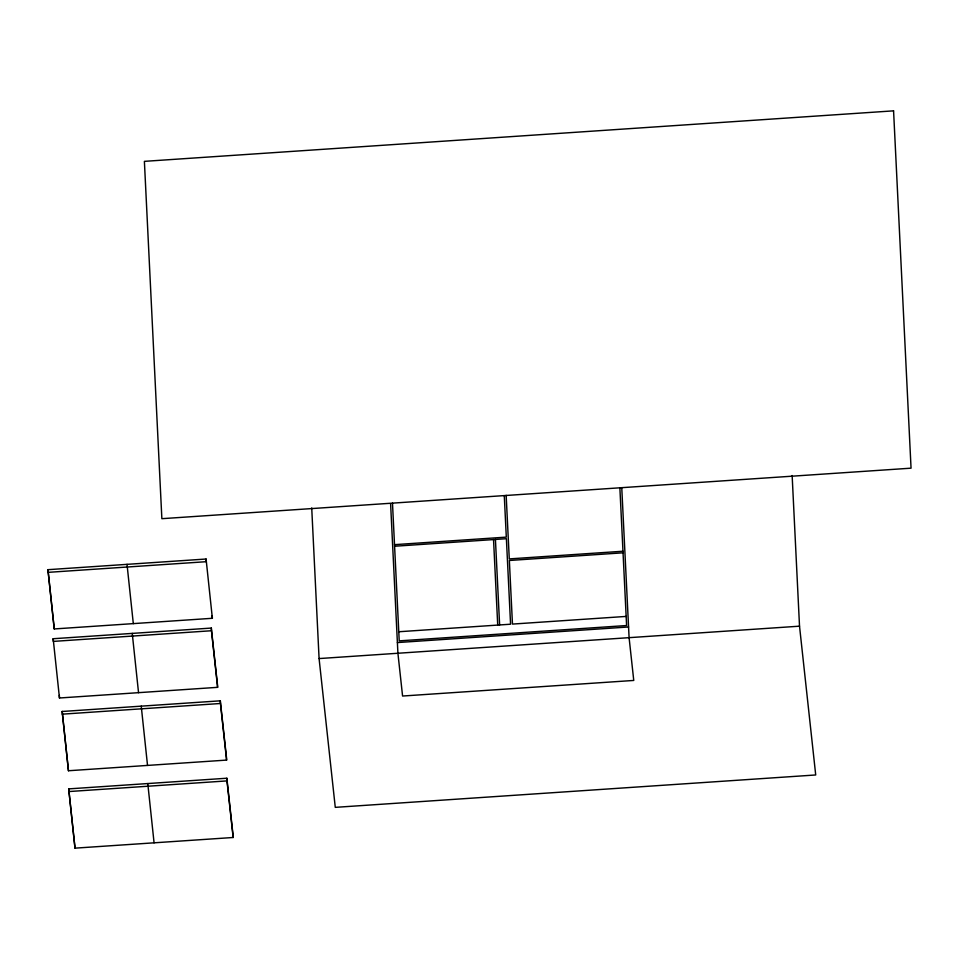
<?xml version="1.0" encoding="UTF-8"?>
<svg xmlns="http://www.w3.org/2000/svg" width="959" height="959" viewBox="0 0 959 959"><rect width="100%" height="100%" fill="white"/><g stroke="black" fill="none" stroke-linecap="round" stroke-linejoin="round"><path stroke-width="1.44" d="M394.509 544.664L506.304 537.124L504.29 495.875M47.95 569.682L206.077 559.025L212.371 618.291L54.243 628.948L47.95 569.682L54.243 628.948M394.593 546.246L506.388 538.706L510.572 624.213L398.764 631.753M48.082 572.355L206.209 561.698L206.077 559.025M622.966 551.233L509.277 558.905L506.16 495.335M623.05 552.816L509.349 560.476L512.466 624.081L626.155 616.421M53.177 638.73L211.316 628.073L217.477 684.666L217.609 687.339L59.47 697.996L53.177 638.73L53.308 641.403L211.448 630.746L217.609 687.339M397.398 642.566L628.577 626.982M319.083 658.569L799.518 626.179L815.713 774.968L335.278 807.358L319.083 658.569L311.723 507.934M62.179 711.482L220.306 700.825L226.468 757.418L226.6 760.091L68.461 770.748L62.179 711.482L68.461 770.748M62.311 714.155L220.438 703.498L226.6 760.091M68.712 788.885L226.851 778.229L233.013 834.821L233.145 837.495L75.006 848.152L68.712 788.885L75.006 848.152M68.844 791.559L226.983 780.902L233.145 837.495M133.313 623.626L127.02 564.348M147.53 765.426L141.237 706.148M138.54 692.674L132.246 633.396M154.075 842.829L147.782 783.563M792.146 475.544L799.518 626.179M621.78 488.131L629.092 637.663L633.755 680.446L402.576 696.03L397.913 653.247L390.601 503.727M619.862 487.663L626.599 625.532L399.22 640.864L392.483 503.115M495.431 539.449L499.615 624.944M493.537 539.569L497.721 625.076M226.851 778.229L226.983 780.902M220.306 700.825L220.438 703.498M212.239 615.618L212.371 618.291M211.316 628.073L211.448 630.746M59.338 695.323L59.47 697.996M893.572 110.848L144.389 161.352L161.867 518.687L911.05 468.172L893.572 110.848"/></g></svg>
